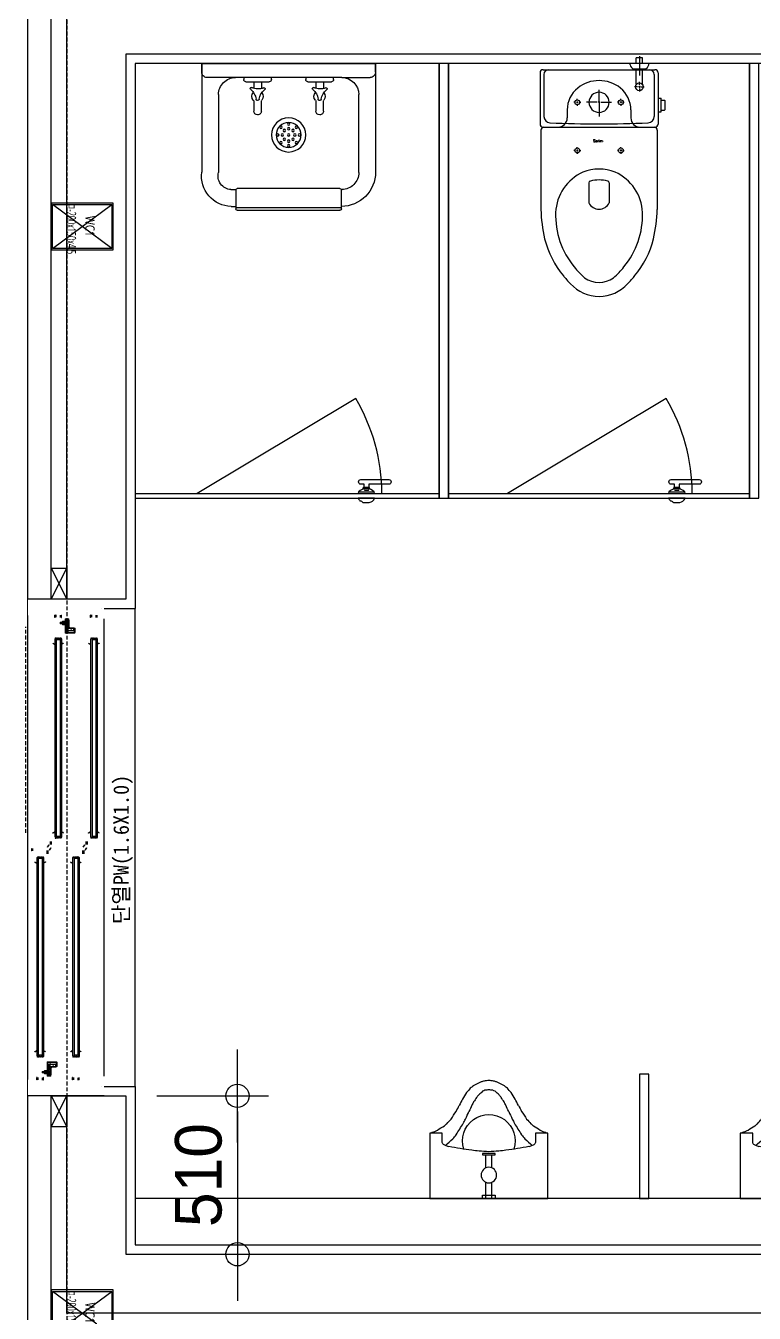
# Model space of a CAD drawing. Header units: millimetres. Extents: x 13515 to 183937, y -33900 to -660.
# Drawn here: x 119126.3 to 119163.1, y -19573.8 to -19508.9 of the extents above; entities that cross this region are included whole.
import ezdxf
from ezdxf.enums import TextEntityAlignment as Align

# ---------------------------------------------------------------- set-up
doc = ezdxf.new("R2010")
doc.units = ezdxf.units.MM
doc.header["$LTSCALE"] = 100
doc.header["$MEASUREMENT"] = 0
doc.header["$PDSIZE"] = -10
doc.linetypes.add('HIDDEN2', pattern=[0.1875, 0.125, -0.0625])
doc.layers.get('0').update_dxf_attribs({"linetype": 'CONTINUOUS'})
doc.layers.get('Defpoints').update_dxf_attribs({"color": 171, "linetype": 'CONTINUOUS'})
for name, color, linetype in [('ELE9', 9, 'CONTINUOUS'), ('h COLUMN', 252, 'CONTINUOUS'), ('TOI', 12, 'CONTINUOUS'), ('WC', 2, 'CONTINUOUS'), ('WIN', 4, 'CONTINUOUS'), ('WIN-G', 252, 'CONTINUOUS'), ('WIN2', 5, 'CONTINUOUS')]:
    doc.layers.add(name, color=color, linetype=linetype)
doc.styles.add('CGS', font='cgse', dxfattribs={"bigfont": 'cgs'})
doc.styles.add('DIM', font='txt.shx', dxfattribs={"height": 30})
doc.styles.add('TE', font='malgun_0.ttf')
doc.styles.add('돋움체', font='')
doc.styles.get('돋움체').set_extended_font_data('DotumChe')
doc.dimstyles.new('NDIM 1200', dxfattribs={"dimscale": 75, "dimtxt": 3, "dimasz": 1, "dimexe": 2, "dimexo": 2, "dimgap": 1, "dimtad": 1, "dimdec": 0, "dimdsep": 46, "dimtxsty": 'CGS', "dimblk": 'DOT0', "dimcen": 1, "dimdle": 8, "dimclrd": 256, "dimclre": 256, "dimclrt": 256, "dimadec": 0, "dimazin": 0, "dimtfac": 1, "dimtdec": 0, "dimtix": 1, "dimtmove": 2, "dimatfit": 3, "dimldrblk": 'DOT0', "dimfxl": 1, "dimtolj": 1, "dimtzin": 0, "dimlwd": -1, "dimlwe": -1, "dimarcsym": 0})

# ---------------------------------------------------------------- blocks, each defined once
blk = doc.blocks.new('A$C43632D92')
at = {"layer": 'TOI'}
for p, q in [((0, 0), (0, 210)), ((0, 210), (40, 210)), ((40, 210), (40, 180)), ((340, 180), (340, 210)), ((340, 210), (380, 210)), ((380, 210), (380, 0)), ((170, 140), (170, 145)), ((170, 145), (210, 145)), ((210, 140), (170, 140)), ((180, 97.9), (180, 140)), ((200, 97.9), (200, 140)), ((210, 145), (210, 140)), ((180, 0), (180, 52.1)), ((200, 0), (200, 52.1)), ((210, 10), (170, 10)), ((170, 10), (170, 0)), ((210, 0), (210, 10)), ((380, 0), (0, 0))]:
    blk.add_line(p, q, dxfattribs=at)
blk.add_circle((190, 75), 25, dxfattribs=at)
for centre, radius, start, end in [((56.6, 564.7), 218.4, 292.4234, 299.7449), ((154.9, 425.6), 51.6, 281.3099, 292.4234), ((165.4, 502.9), 125.3, 274.1849, 281.3099), ((214.6, 502.9), 125.3, 258.6901, 265.8151), ((225.1, 425.6), 51.6, 247.5766, 258.6901), ((323.4, 564.7), 218.4, 240.2551, 247.5766), ((-81.6, 453.3), 229.3, 324.4623, 330.6756), ((29.5, 426.8), 123.6, 315.9946, 324.4623), ((107.9, 393.7), 44.6, 299.7449, 315.9946), ((109, 366), 58, 315, 326.2948), ((79.3, 435.7), 128.2, 307.4131, 315), ((165.5, 362.9), 18.4, 284.0362, 307.4131), ((175.7, 407.4), 59.1, 271.0416, 284.0362), ((204.3, 407.4), 59.1, 255.9638, 268.9584), ((214.5, 362.9), 18.4, 232.5869, 255.9638), ((300.7, 435.7), 128.2, 225, 232.5869), ((271, 366), 58, 213.7052, 225), ((272.1, 393.7), 44.6, 224.0054, 240.2551), ((350.6, 426.8), 123.6, 215.5377, 224.0054), ((461.6, 453.3), 229.3, 209.3244, 215.5377), ((278.1, 195.4), 210.8, 150.3962, 156.3307), ((-107.6, 413.2), 232.1, 330.6756, 336.3307), ((-67.1, 379.1), 217, 332.8234, 338.6261), ((-23.9, 395.4), 185.3, 329.0362, 332.8234), ((-153.2, 506.9), 353.6, 326.2948, 329.0362), ((533.2, 506.9), 353.6, 210.9638, 213.7052), ((403.9, 395.4), 185.3, 207.1766, 210.9638), ((447.1, 379.1), 217, 201.3739, 207.1766), ((487.6, 413.2), 232.1, 203.6693, 209.3244), ((102, 195.4), 210.8, 23.6693, 29.6038), ((143, 174), 110, 132.5011, 143.1301), ((273, 139), 235, 143.1301, 150.3962), ((190, 185), 85, 341.9686, 198.0314), ((268.1, 163.1), 178.6, 149.0362, 153.9528), ((426.5, 133.1), 334.5, 153.9528, 158.6261), ((-46.5, 133.1), 334.5, 21.3739, 26.0472), ((111.9, 163.1), 178.6, 26.0472, 30.9638), ((107, 139), 235, 29.6038, 36.8699), ((237, 174), 110, 36.8699, 47.4989), ((69.9, 35.3), 188.1, 106.7218, 111.8014), ((51.6, 153.4), 71.7, 111.8014, 120.032), ((246.6, -112.4), 399.5, 120.032, 123.6901), ((93.3, 182.6), 69, 123.6901, 132.5011), ((1291.9, -519.1), 1407.5, 147.2854, 149.0362), ((-911.9, -519.1), 1407.5, 30.9638, 32.7146), ((286.7, 182.6), 69, 47.4989, 56.3099), ((133.4, -112.4), 399.5, 56.3099, 59.968), ((328.4, 153.4), 71.7, 59.968, 68.1986), ((310.1, 35.3), 188.1, 68.1986, 73.2782), ((46.1, 180), 6.05, 180, 225), ((61.8, 195.7), 28.3, 225, 245.3815), ((254.9, -34.9), 289.7, 128.5584, 135), ((69.1, 211.7), 45.9, 245.3815, 259.992), ((388.3, 2020.6), 1882.7, 259.992, 262.267), ((141.5, 148.5), 79.9, 135, 147.2854), ((-8.3, 2020.6), 1882.7, 277.733, 280.008), ((238.5, 148.5), 79.9, 32.7146, 45), ((125.2, -34.9), 289.7, 45, 51.4416), ((310.9, 211.7), 45.9, 280.008, 294.6185), ((318.2, 195.7), 28.3, 294.6185, 315), ((334, 180), 6.05, 315, 0), ((206.3, 680.3), 530.2, 262.267, 264.8056), ((246.1, 1117.1), 968.7, 264.8056, 266.6834), ((134, 1117.1), 968.7, 273.3166, 275.1944), ((173.7, 680.3), 530.2, 275.1944, 277.733)]:
    blk.add_arc(centre, radius, start, end, dxfattribs=at)
blk = doc.blocks.new('A$C826036f8')
at = {"layer": 'TOI'}
for p, q in [((472.6, 560.7), (122.6, 560.7)), ((427.6, 451.7), (427.6, 543.7)), ((444.6, 560.7), (472.6, 560.7)), ((472.6, 0.7), (472.6, 560.7)), ((121.6, 506.7), (372.6, 506.7)), ((0, 115.4), (0, 446.1)), ((5, 451.1), (64.8, 451.1)), ((7.3, 451.1), (7.3, 110.4)), ((12.6, 450.7), (12.6, 451.1)), ((66.6, 450.8), (66.6, 451.7)), ((69.8, 446.1), (69.8, 280.7)), ((414, 368.8), (414, 418.5)), ((421, 425.5), (427.6, 425.5)), ((427.6, 451.7), (427.6, 109.7)), ((319.5, 392.9), (350.4, 392.9)), ((414, 392.9), (391.7, 392.9)), ((414, 343), (414, 392.6)), ((349.9, 368.6), (319.5, 368.6)), ((414, 368.6), (392.5, 368.6)), ((427.6, 336), (421, 336)), ((69.8, 280.7), (69.8, 115.4)), ((427.6, 280.7), (427.6, 17.7)), ((414, 168.8), (414, 218.5)), ((421, 225.5), (427.6, 225.5)), ((319.5, 192.9), (350.4, 192.9)), ((349.9, 168.6), (319.5, 168.6)), ((414, 192.9), (391.7, 192.9)), ((414, 168.6), (392.5, 168.6)), ((414, 192.6), (414, 202.7)), ((414, 143), (414, 192.6)), ((427.6, 136), (421, 136)), ((64.8, 110.4), (5, 110.4)), ((12.6, 95.7), (12.6, 110.4)), ((66.6, 94.7), (66.6, 110.7)), ((372.6, 54.7), (121.6, 54.7)), ((472.6, 0.7), (122.6, 0.7)), ((444.6, 0.7), (472.6, 0.7))]:
    blk.add_line(p, q, dxfattribs=at)
for centre, radius in [((242.6, 280.7), 55), ((242.6, 280.7), 40), ((217.9, 305.5), 4), ((228.5, 294.9), 4), ((242.6, 315.7), 4), ((242.6, 300.7), 4), ((256.8, 294.9), 4), ((267.4, 305.5), 4), ((207.6, 280.7), 4), ((217.9, 256), 4), ((222.6, 280.7), 4), ((228.5, 266.6), 4), ((242.6, 280.7), 4), ((242.6, 260.7), 4), ((242.6, 245.7), 4), ((256.8, 266.6), 4), ((262.6, 280.7), 4), ((267.4, 256), 4), ((277.6, 280.7), 4), ((277.6, 280.7), 4)]:
    blk.add_circle(centre, radius, dxfattribs=at)
for centre, radius, start, end in [((122.6, 450.7), 110, 89.9982, 180.0006), ((444.6, 543.7), 17, 134.9919, 180.0097), ((444.6, 543.7), 17, 90.0017, 134.9843), ((121.6, 451.7), 55, 90.0002, 134.9954), ((372.6, 451.7), 55, 359.9999, 89.9989), ((121.6, 451.7), 55, 134.9975, 180.003), ((5, 446.1), 5, 134.9909, 180.0106), ((5, 446.1), 5, 89.9996, 134.9847), ((64.8, 446.1), 5, 45.0056, 90.0043), ((64.8, 446.1), 5, 359.9994, 44.999), ((421, 418.5), 7, 90.0011, 180.0133), ((319.5, 380.7), 12.2, 89.9999, 180), ((319.5, 380.7), 12.2, 180, 270), ((350.4, 399.9), 7, 270.0002, 309.7429), ((358, 380.8), 4.93, 89.9227, 179.9227), ((358, 380.8), 4.93, 179.9227, 269.9227), ((366.5, 380.5), 18.2, 48.6619, 129.7429), ((350.3, 433.2), 48.1, 279.205, 321.3199), ((351.8, 328.1), 48.1, 39.436, 82.5243), ((391, 401.6), 3.4, 334.4025, 154.4025), ((438.6, 382.2), 48.1, 158.0879, 204.8723), ((349.9, 361.6), 7, 48.7322, 90), ((366.5, 380.5), 18.2, 228.732, 314.737), ((392, 360.3), 3.46, 208.3975, 28.3975), ((421, 343), 7, 179.9961, 224.9991), ((421, 343), 7, 225.0259, 270.0187), ((421, 218.5), 7, 90.0011, 180.0133), ((319.5, 180.7), 12.2, 89.9999, 180), ((319.5, 180.7), 12.2, 180, 270), ((349.9, 161.6), 7, 48.7322, 90), ((350.4, 199.9), 7, 270.0002, 309.7429), ((358, 180.8), 4.93, 89.9227, 179.9227), ((358, 180.8), 4.93, 179.9227, 269.9227), ((366.5, 180.5), 18.2, 228.732, 314.737), ((366.5, 180.5), 18.2, 48.6619, 129.7429), ((350.3, 233.2), 48.1, 279.205, 321.3199), ((351.8, 128.1), 48.1, 39.436, 82.5243), ((391, 201.6), 3.4, 64.4025, 154.4025), ((438.6, 182.2), 48.1, 158.0879, 204.8723), ((391, 201.6), 3.4, 334.4025, 64.4025), ((392, 160.3), 3.46, 208.3975, 28.3975), ((421, 143), 7, 180.0077, 269.9531), ((5, 115.4), 5, 179.9996, 225), ((5, 115.4), 5, 225.0046, 270.0026), ((106.1, 95.9), 93.5, 180.1263, 230.4284), ((64.8, 115.4), 5, 269.9997, 314.9814), ((110.5, 97.2), 43.9, 183.2773, 284.6808), ((64.8, 115.4), 5, 314.9887, 0.0139), ((372.6, 109.7), 55, 270.0023, 0.0041), ((110.7, 98.1), 98.1, 229.1877, 277.0084), ((444.6, 17.7), 17, 179.9787, 225.0179), ((444.6, 17.8), 17, 225.0343, 269.9962)]:
    blk.add_arc(centre, radius, start, end, dxfattribs=at)
blk = doc.blocks.new('A$C3F015CE3')
at = {"layer": 'TOI'}
for p, q in [((335, 746), (335, 750)), ((354.8, 750), (354.8, 768.6)), ((375.3, 768.6), (354.8, 768.6)), ((365, 773.2), (365, 710.9)), ((375.3, 750), (375.3, 768.6)), ((395, 746), (395, 750)), ((45, 720), (45, 555)), ((55, 730), (415, 730)), ((57.5, 715), (57.5, 579)), ((382.6, 732), (347.4, 732)), ((354.8, 683), (354.8, 732)), ((375.3, 683), (375.3, 732)), ((412.5, 715), (412.5, 579)), ((425, 720), (425, 555)), ((235, 631), (235, 665.5)), ((359, 675), (349.5, 675)), ((359, 675), (349.5, 675)), ((368, 675), (362, 675)), ((368, 675), (362, 675)), ((365, 681), (365, 690.5)), ((365, 681), (365, 690.5)), ((365, 678), (365, 672)), ((365, 678), (365, 672)), ((365, 669), (365, 659.5)), ((365, 669), (365, 659.5)), ((371, 675), (380.5, 675)), ((371, 675), (380.5, 675)), ((159, 625), (154, 625)), ((162, 625), (168, 625)), ((165, 631), (165, 636)), ((165, 628), (165, 622)), ((171, 625), (176, 625)), ((229, 625), (194.5, 625)), ((238, 625), (232, 625)), ((235, 626), (235, 660.5)), ((235, 628), (235, 622)), ((235, 623), (235, 617)), ((241, 625), (275.5, 625)), ((299, 625), (294, 625)), ((308, 625), (302, 625)), ((305, 631), (305, 636)), ((305, 628), (305, 622)), ((311, 625), (316, 625)), ((425, 637.9), (433.5, 637.9)), ((435.5, 595.9), (435.5, 635.9)), ((435.5, 631.9), (445.8, 631.9)), ((447.8, 601.9), (447.8, 629.9)), ((132.5, 600.6), (132.5, 575)), ((165, 619), (165, 614)), ((235, 619), (235, 584.5)), ((235, 614), (235, 579.5)), ((305, 619), (305, 614)), ((337.5, 600.6), (337.5, 575)), ((425, 593.9), (433.5, 593.9)), ((435.5, 599.9), (445.8, 599.9)), ((52.5, 545), (417.5, 545)), ((55, 545), (415, 545)), ((47.5, 535), (47.5, 280)), ((422.5, 535), (422.5, 280)), ((159, 470), (154, 470)), ((162, 470), (168, 470)), ((165, 476), (165, 481)), ((165, 473), (165, 467)), ((165, 464), (165, 459)), ((171, 470), (176, 470)), ((299, 470), (294, 470)), ((308, 470), (302, 470)), ((305, 476), (305, 481)), ((305, 473), (305, 467)), ((305, 464), (305, 459)), ((311, 470), (316, 470)), ((202, 366), (202, 301)), ((268, 366), (268, 301))]:
    blk.add_line(p, q, dxfattribs=at)
for centre, radius in [((365, 675), 12.5), ((165, 625), 8), ((305, 625), 8), ((165, 470), 8), ((305, 470), 8)]:
    blk.add_circle(centre, radius, dxfattribs=at)
for centre, radius, start, end in [((55, 720), 10, 90, 180), ((72.5, 715), 15, 90, 180), ((352.4, 748.9), 17.6, 189.469, 253.5331), ((377.6, 748.9), 17.6, 286.4669, 350.531), ((397.5, 715), 15, 0, 90), ((415, 720), 10, 0, 90), ((222.5, 600.6), 90, 128.6822, 180), ((235, 585), 110, 51.3178, 128.6822), ((247.5, 600.6), 90, 0, 51.3178), ((235, 625), 32.5, 90, 270), ((235, 625), 32.5, 270, 90), ((433.5, 635.9), 2, 0, 90), ((445.8, 629.9), 2, 0, 90), ((433.5, 595.9), 2, 270, 0), ((445.8, 601.9), 2, 270, 0), ((55, 555), 10, 180, 270), ((57.5, 535), 10, 90, 180), ((77.5, 579), 20, 180, 267.4985), ((233.8, 4155.6), 3600, 267.4985, 270.0199), ((102.5, 575), 30, 270, 0), ((236.3, 4155.6), 3600, 269.9801, 272.5015), ((367.5, 575), 30, 180, 270), ((392.5, 579), 20, 272.5015, 0), ((412.5, 535), 10, 0, 90), ((415, 555), 10, 270, 0), ((244.9, 263.3), 150, 114.336, 177.4508), ((235, 270), 140, 68.2132, 111.7868), ((235, 274.4), 100.6, 73.8382, 106.1618), ((225.1, 263.3), 150, 2.5492, 65.664), ((207, 366), 5, 90, 180), ((263, 366), 5, 0, 90), ((235, 318.2), 37.2, 207.5632, 332.4368), ((547.3, 295.1), 500, 181.7364, 192.7267), ((354.9, 261.3), 260, 178.084, 219.7652), ((115.1, 261.3), 260, 320.2348, 1.916), ((-77.3, 295.1), 500, 347.2733, 358.2636), ((354.9, 261.3), 305, 194.4886, 219.7652), ((115.1, 261.3), 305, 320.2348, 345.5114), ((315.4, 214.5), 200, 216.6852, 230.5715), ((154.6, 214.5), 200, 309.4285, 323.3148), ((315.4, 214.5), 245, 216.6852, 225.2345), ((235, 125), 80, 234.3409, 305.6591), ((154.6, 214.5), 245, 314.7655, 323.3148), ((235, 125), 125, 222.5102, 317.4898)]:
    blk.add_arc(centre, radius, start, end, dxfattribs=at)
at = {"layer": 'TOI', "style": 'DIM'}
for s, height, p in [('S', 8, (216.2, 497.2)), ('erim', 8, (222.7, 497.2)), ('㉿', 4, (246, 497.2))]:
    blk.add_text(s, height=height, dxfattribs=at).set_placement(p)
blk = doc.blocks.new('모헤어')
for p, q in [((-1908.5, -2851.6), (-1909.5, -2851.6)), ((-1909.5, -2858.7), (-1909.5, -2851.6)), ((-1908.5, -2858.7), (-1909.5, -2858.7))]:
    blk.add_line(p, q)
at = {"linetype": 'Continuous'}
for p, q in [((-1908.5, -2858.7), (-1908.5, -2851.6)), ((-1903.9, -2853.2), (-1908.5, -2853.2)), ((-1903.9, -2854.3), (-1908.5, -2854.3)), ((-1903.9, -2855.4), (-1908.5, -2855.4)), ((-1903.9, -2856.5), (-1908.5, -2856.5)), ((-1903.9, -2857.5), (-1908.5, -2857.5))]:
    blk.add_line(p, q, dxfattribs=at)
blk = doc.blocks.new('ㄴ핸들')
at = {"color": 0, "linetype": 'Continuous', "lineweight": 15}
for p, q in [((12339.8, -12243.3), (12339.8, -12232.4)), ((12339.8, -12232.4), (12342.3, -12232.4)), ((12342.3, -12241.1), (12342.3, -12232.4)), ((12342.6, -12234.9), (12342.6, -12232.4)), ((12342.6, -12232.4), (12347.3, -12232.4)), ((12343.1, -12232.4), (12342.6, -12232.9)), ((12349, -12231), (12345.9, -12234.1)), ((12347.3, -12232.4), (12347.3, -12224)), ((12349, -12226.5), (12347.3, -12228.3)), ((12350.4, -12223.5), (12347.8, -12223.5)), ((12348.6, -12222.6), (12348.6, -12223.2)), ((12348.6, -12222.6), (12350, -12222.6)), ((12348.6, -12223.2), (12350, -12223.2)), ((12349, -12226), (12350.4, -12226)), ((12349, -12226), (12349, -12235.9)), ((12349.5, -12222.6), (12349.5, -12222.6)), ((12351, -12222.6), (12349.5, -12222.6)), ((12349.5, -12223.2), (12349.5, -12223.2)), ((12351, -12223.2), (12349.5, -12223.2)), ((12350.4, -12225.2), (12349.5, -12226)), ((12350, -12222.6), (12350, -12223.2)), ((12350.4, -12223.5), (12350.4, -12226)), ((12351.5, -12216.5), (12350.5, -12217.5)), ((12350.5, -12217.5), (12350.5, -12222.5)), ((12351, -12222.5), (12350.5, -12222.5)), ((12350.5, -12234), (12350.5, -12223.2)), ((12350.5, -12223.2), (12351, -12223.2)), ((12351, -12223.2), (12351, -12222.5)), ((12354.6, -12216.5), (12351.5, -12216.5)), ((12355.6, -12217.5), (12354.6, -12216.5)), ((12355, -12222.5), (12355, -12223.2)), ((12355.6, -12222.5), (12355, -12222.5)), ((12356.6, -12222.6), (12355, -12222.6)), ((12356.6, -12223.2), (12355, -12223.2)), ((12355, -12223.2), (12355.6, -12223.2)), ((12355.6, -12222.5), (12355.6, -12217.5)), ((12355.6, -12223.2), (12355.6, -12234)), ((12355.7, -12226), (12355.7, -12223.5)), ((12358.3, -12223.5), (12355.7, -12223.5)), ((12356.5, -12223.5), (12355.7, -12224.4)), ((12355.7, -12226), (12357, -12226)), ((12356, -12222.6), (12356, -12223.2)), ((12356, -12222.6), (12357.5, -12222.6)), ((12356, -12223.2), (12357.5, -12223.2)), ((12356.6, -12222.6), (12356.6, -12222.6)), ((12356.6, -12223.2), (12356.6, -12223.2)), ((12358.8, -12225.8), (12357, -12227.5)), ((12357, -12235.9), (12357, -12226)), ((12358.8, -12230.3), (12357, -12232)), ((12357.5, -12223.2), (12357.5, -12222.6)), ((12358.8, -12224), (12358.8, -12232.4)), ((12358.8, -12232.4), (12383, -12232.4)), ((12361.1, -12232.4), (12359.4, -12234.1)), ((12365.6, -12232.4), (12363.1, -12234.9)), ((12370.1, -12232.4), (12367.6, -12234.9)), ((12374.6, -12232.4), (12372.1, -12234.9)), ((12379.1, -12232.4), (12376.6, -12234.9)), ((12383, -12232.4), (12383, -12234.9)), ((12383.3, -12232.4), (12383, -12232.4)), ((12383.3, -12232.4), (12383.3, -12261.9)), ((12383.3, -12232.4), (12385.8, -12232.4)), ((12383.5, -12232.4), (12383.3, -12232.7)), ((12385.8, -12232.4), (12385.8, -12234.6)), ((12342.3, -12233.2), (12339.8, -12235.7)), ((12342.3, -12237.7), (12339.8, -12240.2)), ((12339.8, -12243.3), (12341.1, -12244.6)), ((12343.4, -12241.1), (12340.5, -12244)), ((12343.8, -12244.6), (12341.1, -12244.6)), ((12360.2, -12241.1), (12342.3, -12241.1)), ((12342.6, -12234.9), (12345.1, -12234.9)), ((12342.9, -12241.1), (12342.9, -12239.9)), ((12342.9, -12239.9), (12343.4, -12239.9)), ((12343.4, -12239.9), (12343.4, -12241.1)), ((12343.4, -12239.9), (12343.5, -12239.9)), ((12347.5, -12235.3), (12343.5, -12235.3)), ((12343.8, -12242.6), (12343.8, -12244.6)), ((12343.8, -12242.6), (12360.2, -12242.6)), ((12343.9, -12244.7), (12343.9, -12242.6)), ((12345.4, -12242.6), (12343.9, -12242.6)), ((12360.1, -12242.6), (12343.9, -12242.6)), ((12343.9, -12244.7), (12344.3, -12245.1)), ((12345.4, -12243.6), (12344.1, -12244.9)), ((12359.7, -12245.1), (12344.3, -12245.1)), ((12345.1, -12234.9), (12345.1, -12234.1)), ((12347.5, -12234.1), (12345.1, -12234.1)), ((12347.5, -12234.9), (12345.1, -12234.9)), ((12345.1, -12234.9), (12345.1, -12234.9)), ((12345.4, -12240.8), (12345.4, -12241.1)), ((12345.4, -12242.6), (12345.4, -12243.6)), ((12345.4, -12242.6), (12346.3, -12242.6)), ((12358.6, -12243.6), (12345.4, -12243.6)), ((12347.9, -12241.1), (12346.4, -12242.6)), ((12347.5, -12235.9), (12347.5, -12234.1)), ((12347.5, -12235.9), (12349, -12235.9)), ((12347.7, -12243.6), (12347.7, -12242.6)), ((12349.9, -12243.6), (12348.4, -12245.1)), ((12349, -12235.5), (12348.6, -12235.9)), ((12349.6, -12234), (12349.1, -12234.5)), ((12349.1, -12236.2), (12349.1, -12234.5)), ((12349.6, -12234), (12350.5, -12234)), ((12352.4, -12241.1), (12350.9, -12242.6)), ((12354.4, -12243.6), (12352.9, -12245.1)), ((12356.9, -12241.1), (12355.4, -12242.6)), ((12355.6, -12234), (12356.4, -12234)), ((12356.9, -12234.5), (12356.4, -12234)), ((12356.9, -12234.5), (12356.9, -12236.2)), ((12356.9, -12235.9), (12357, -12235.9)), ((12356.9, -12243.6), (12356.9, -12242.6)), ((12357, -12235.9), (12358.5, -12235.9)), ((12359.9, -12242.6), (12357.4, -12245.1)), ((12358.5, -12235), (12357.6, -12235.9)), ((12357.9, -12242.6), (12357.9, -12243.6)), ((12358.5, -12234.1), (12358.5, -12235.9)), ((12360.1, -12234.1), (12358.5, -12234.1)), ((12360.1, -12234.9), (12358.5, -12234.9)), ((12360.2, -12235.3), (12358.5, -12235.3)), ((12358.5, -12235.3), (12360.2, -12235.3)), ((12358.6, -12243.6), (12358.6, -12242.6)), ((12360.1, -12242.6), (12358.6, -12242.6)), ((12359.7, -12245.1), (12360.1, -12244.7)), ((12360.2, -12242.3), (12359.9, -12242.6)), ((12360.1, -12234.9), (12360.1, -12234.1)), ((12360.1, -12234.9), (12383, -12234.9)), ((12360.1, -12242.6), (12360.1, -12244.7)), ((12360.2, -12241.1), (12360.2, -12242.6)), ((12369.8, -12261.9), (12369.8, -12261.1)), ((12369.8, -12263.1), (12369.8, -12261.9)), ((12383.3, -12261.9), (12369.8, -12261.9)), ((12369.8, -12263.1), (12371.1, -12264.4)), ((12372, -12261.9), (12370.3, -12263.6)), ((12371, -12261.1), (12371, -12261.9)), ((12384.5, -12264.4), (12371.1, -12264.4)), ((12376.5, -12261.9), (12374, -12264.4)), ((12377.3, -12242.6), (12379.5, -12242.6)), ((12381, -12261.9), (12378.5, -12264.4)), ((12380.4, -12242.6), (12383.3, -12242.6)), ((12383, -12233), (12381.1, -12234.9)), ((12385.5, -12261.9), (12383, -12264.4)), ((12385.3, -12235.1), (12383.3, -12237.1)), ((12385.8, -12239.1), (12383.3, -12241.6)), ((12385.8, -12243.6), (12383.3, -12246.1)), ((12385.8, -12248.1), (12383.3, -12250.6)), ((12385.8, -12252.6), (12383.3, -12255.1)), ((12385.8, -12257.1), (12383.3, -12259.6)), ((12384.5, -12264.4), (12385.8, -12263.1)), ((12385.5, -12234.9), (12385.3, -12234.9)), ((12385.3, -12234.9), (12385.3, -12235.4)), ((12385.5, -12235.4), (12385.3, -12235.4)), ((12385.3, -12261.4), (12385.5, -12261.4)), ((12385.3, -12261.4), (12385.3, -12261.9)), ((12385.3, -12261.9), (12385.5, -12261.9)), ((12385.8, -12234.6), (12385.5, -12234.9)), ((12385.5, -12235.4), (12385.5, -12234.9)), ((12385.5, -12261.9), (12385.5, -12261.4)), ((12385.8, -12234.6), (12385.8, -12235.7)), ((12385.8, -12235.7), (12385.8, -12240.1)), ((12385.8, -12241.1), (12385.8, -12245.3)), ((12385.8, -12246.3), (12385.8, -12250.5)), ((12385.8, -12251.5), (12385.8, -12255.7)), ((12385.8, -12256.7), (12385.8, -12261.1)), ((12385.8, -12261.1), (12385.8, -12262.2)), ((12385.8, -12262.2), (12385.8, -12263.1))]:
    blk.add_line(p, q, dxfattribs=at)
at = {"color": 0, "linetype": 'Continuous', "lineweight": 0}
for p, q in [((12355.6, -12229), (12349.1, -12235.4)), ((12354.6, -12216.5), (12350.5, -12220.6)), ((12355.6, -12220), (12350.5, -12225.1)), ((12355.6, -12224.5), (12350.5, -12229.6)), ((12357.5, -12222.6), (12356.9, -12223.2)), ((12347.4, -12235.3), (12343.5, -12235.3)), ((12343.5, -12235.3), (12343.5, -12236.3)), ((12343.5, -12239.8), (12343.5, -12236.3)), ((12343.5, -12236.3), (12347.2, -12236.3)), ((12347.5, -12236.6), (12343.7, -12240.4)), ((12352.3, -12240.8), (12344.5, -12240.8)), ((12347.2, -12236.3), (12352.3, -12240.8)), ((12349.9, -12238.7), (12347.7, -12240.8)), ((12355.6, -12233.5), (12350.2, -12238.9)), ((12352.3, -12240.8), (12352.2, -12240.8)), ((12352.3, -12240.8), (12360.2, -12240.8)), ((12356.9, -12236.6), (12353.4, -12240.1)), ((12362.2, -12235.3), (12359.7, -12235.3)), ((12360.2, -12244.7), (12360.2, -12235.3)), ((12360.2, -12235.3), (12362.2, -12235.3)), ((12362.2, -12235.8), (12360.2, -12237.8)), ((12366.2, -12236.3), (12360.2, -12242.3)), ((12360.2, -12244.7), (12360.6, -12245.1)), ((12364.8, -12245.1), (12360.6, -12245.1)), ((12370.7, -12236.3), (12361.9, -12245.1)), ((12362.2, -12236.3), (12362.2, -12235.3)), ((12362.2, -12235.3), (12363.7, -12235.3)), ((12362.2, -12235.3), (12362.2, -12236.3)), ((12375.3, -12236.3), (12362.2, -12236.3)), ((12363.7, -12235.3), (12363.7, -12236.3)), ((12375.3, -12235.3), (12363.7, -12235.3)), ((12375.1, -12236.3), (12366.1, -12245.3)), ((12371.3, -12244.7), (12368.7, -12247.3)), ((12371.3, -12249.1), (12369.3, -12251.1)), ((12369.3, -12260.7), (12369.3, -12249.6)), ((12371.3, -12253.6), (12369.3, -12255.6)), ((12371.3, -12258.1), (12369.3, -12260.1)), ((12369.3, -12260.7), (12369.7, -12261.1)), ((12377.3, -12261.1), (12369.7, -12261.1)), ((12377.3, -12242.3), (12371.3, -12242.3)), ((12371.3, -12259.1), (12371.3, -12242.3)), ((12371.3, -12259.1), (12377.3, -12259.1)), ((12374.8, -12259.1), (12372.8, -12261.1)), ((12377.3, -12238.7), (12373.6, -12242.3)), ((12376.1, -12235.3), (12375.3, -12236.2)), ((12375.3, -12236.3), (12375.3, -12235.3)), ((12375.3, -12235.3), (12377.3, -12235.3)), ((12377.3, -12235.3), (12377.3, -12242.3)), ((12377.3, -12242.3), (12377.3, -12252.1)), ((12377.3, -12259.1), (12377.3, -12249.9)), ((12377.3, -12259.1), (12377.3, -12261.1)), ((12377.3, -12261.1), (12377.3, -12261.1))]:
    blk.add_line(p, q, dxfattribs=at)
at = {"color": 0, "linetype": 'Continuous', "lineweight": 15}
for centre, radius, start, end in [((12347.8, -12224), 0.5, 90, 180), ((12358.3, -12224), 0.5, 0, 90), ((12353, -12236.2), 3.9, 180, 0), ((12385.5, -12234.6), 0.3, 270, 0), ((12385.5, -12235.7), 0.3, 0, 90), ((12385.5, -12261.1), 0.3, 270, 0), ((12385.5, -12262.2), 0.3, 0, 90), ((12385.8, -12240.6), 0.5, 270, 90), ((12385.8, -12245.8), 0.5, 270, 90), ((12385.8, -12251), 0.5, 270, 90), ((12385.8, -12256.2), 0.5, 270, 90)]:
    blk.add_arc(centre, radius, start, end, dxfattribs=at)
at = {"color": 0, "linetype": 'Continuous', "lineweight": 0}
for centre, radius, start, end in [((12344.5, -12239.8), 1, 180, 270), ((12364.8, -12249.6), 4.5, 0, 90)]:
    blk.add_arc(centre, radius, start, end, dxfattribs=at)
at = {"color": 0, "linetype": 'Continuous', "lineweight": 15}
for points in [[(12346, -12240.8), (12346, -12241.1)], [(12360, -12241.1), (12360, -12240.8)]]:
    blk.add_open_spline(points, degree=1, dxfattribs=at)
at = {"color": 0, "linetype": 'Continuous', "lineweight": 0}
blk.add_open_spline([(12371.3, -12252.1), (12377.3, -12252.1)], degree=1, dxfattribs=at)
blk = doc.blocks.new('A$C7b7fcdc8')
at = {"layer": 'Defpoints', "style": '돋움체'}
blk.add_text('단열PW(1.6X1.0)', height=50, rotation=90, dxfattribs=at).set_placement((414.8, 1093.6), align=Align.BOTTOM_CENTER)
at = {"ltscale": 0.1}
blk.add_wipeout([(320.7, 1900), (320.7, 300), (74.7, 300), (74.7, 1900)], dxfattribs=at)
at = {"layer": 'WIN-G'}
h = blk.add_hatch(dxfattribs=at)
h.set_pattern_fill('ANSI38', color=256, scale=10, angle=450, style=0)
h.set_pattern_definition([(45, (-17887197.8155, -18223525.7022), (-0.883883476483, 0.883883476483), []), (135, (-17887197.8155, -18223525.7022), (-2.65165042945, 0.883883476483), [3.125, -1.875])])
h.paths.add_polyline_path([(183.2, 1772), (183.2, 1775), (162.8, 1775), (162.8, 1772)])
h = blk.add_hatch(dxfattribs=at)
h.set_pattern_fill('ANSI38', color=256, scale=10, angle=450, style=0)
h.set_pattern_definition([(45, (-17887312.8155, -18223525.7022), (-0.883883476483, 0.883883476483), []), (135, (-17887312.8155, -18223525.7022), (-2.65165042945, 0.883883476483), [3.125, -1.875])])
h.paths.add_polyline_path([(298.2, 1772), (298.2, 1775), (277.8, 1775), (277.8, 1772)])
h = blk.add_hatch(dxfattribs=at)
h.set_pattern_fill('ANSI38', color=256, scale=10, angle=630, style=0)
h.set_pattern_definition([(315, (-17887197.8155, -18222491.4053), (-0.883883476483, -0.883883476483), []), (225, (-17887197.8155, -18222491.4053), (-2.65165042945, -0.883883476483), [3.125, -1.875])])
h.paths.add_polyline_path([(183.2, 1132.8), (183.2, 1129.8), (162.8, 1129.8), (162.8, 1132.8)])
h = blk.add_hatch(dxfattribs=at)
h.set_pattern_fill('ANSI38', color=256, scale=10, angle=630, style=0)
h.set_pattern_definition([(315, (-17887312.8155, -18222491.4053), (-0.883883476483, -0.883883476483), []), (225, (-17887312.8155, -18222491.4053), (-2.65165042945, -0.883883476483), [3.125, -1.875])])
h.paths.add_polyline_path([(298.2, 1132.8), (298.2, 1129.8), (277.8, 1129.8), (277.8, 1132.8)])
h = blk.add_hatch(dxfattribs=at)
h.set_pattern_fill('ANSI38', color=256, scale=10, angle=450, style=0)
h.set_pattern_definition([(45, (-17887139.8155, -18222620.8523), (-0.883883476483, 0.883883476483), []), (135, (-17887139.8155, -18222620.8523), (-2.65165042945, 0.883883476483), [3.125, -1.875])])
h.paths.add_polyline_path([(125.2, 1067.1), (125.2, 1070.1), (104.8, 1070.1), (104.8, 1067.1)])
h = blk.add_hatch(dxfattribs=at)
h.set_pattern_fill('ANSI38', color=256, scale=10, angle=450, style=0)
h.set_pattern_definition([(45, (-17887254.8156, -18222620.8523), (-0.883883476483, 0.883883476483), []), (135, (-17887254.8156, -18222620.8523), (-2.65165042945, 0.883883476483), [3.125, -1.875])])
h.paths.add_polyline_path([(240.2, 1067.1), (240.2, 1070.1), (219.8, 1070.1), (219.8, 1067.1)])
h = blk.add_hatch(dxfattribs=at)
h.set_pattern_fill('ANSI38', color=256, scale=10, angle=630, style=0)
h.set_pattern_definition([(315, (-17887139.8155, -18221586.5553), (-0.883883476483, -0.883883476483), []), (225, (-17887139.8155, -18221586.5553), (-2.65165042945, -0.883883476483), [3.125, -1.875])])
h.paths.add_polyline_path([(125.2, 428), (125.2, 425), (104.8, 425), (104.8, 428)])
h = blk.add_hatch(dxfattribs=at)
h.set_pattern_fill('ANSI38', color=256, scale=10, angle=630, style=0)
h.set_pattern_definition([(315, (-17887254.8156, -18221586.5553), (-0.883883476483, -0.883883476483), []), (225, (-17887254.8156, -18221586.5553), (-2.65165042945, -0.883883476483), [3.125, -1.875])])
h.paths.add_polyline_path([(240.2, 428), (240.2, 425), (219.8, 425), (219.8, 428)])
at = {"layer": 'WIN', "color": 8}
for p, q in [((149.7, 2000), (199.7, 1900)), ((149.7, 1900), (199.7, 2000)), ((149.7, 300), (199.7, 200)), ((149.7, 200), (199.7, 300))]:
    blk.add_line(p, q, dxfattribs=at)
for points in [[(149.7, 1900), (149.7, 2000), (199.7, 2000), (199.7, 1900)], [(149.7, 200), (149.7, 300), (199.7, 300), (199.7, 200)]]:
    blk.add_lwpolyline(points, close=True, dxfattribs=at)
at = {"layer": 'WIN', "ltscale": 1000}
for points in [[(320.7, 1900), (74.7, 1900)], [(320.7, 300), (74.7, 300)]]:
    blk.add_lwpolyline(points, dxfattribs=at)
at = {"layer": 'WIN-G'}
for p, q in [((74.7, 353), (74.7, 1847)), ((320.7, 364), (320.7, 1836)), ((161.2, 1772.6), (161.2, 1132.8)), ((166.2, 1772), (166.2, 1132.8)), ((178.2, 1769), (166.2, 1769)), ((178.2, 1772), (178.2, 1132.8)), ((183.2, 1772.6), (183.2, 1132.8)), ((276.2, 1772.6), (276.2, 1132.8)), ((281.2, 1772), (281.2, 1132.8)), ((293.2, 1769), (281.2, 1769)), ((293.2, 1772), (293.2, 1132.8)), ((298.2, 1772.6), (298.2, 1132.8)), ((178.2, 1135.8), (166.2, 1135.8)), ((293.2, 1135.8), (281.2, 1135.8)), ((103.2, 1067.8), (103.2, 428)), ((108.2, 1067.1), (108.2, 428)), ((120.2, 1064.2), (108.2, 1064.2)), ((120.2, 1067.1), (120.2, 428)), ((125.2, 1067.8), (125.2, 428)), ((218.2, 1067.8), (218.2, 428)), ((223.2, 1067.1), (223.2, 428)), ((235.2, 1064.2), (223.2, 1064.2)), ((235.2, 1067.1), (235.2, 428)), ((240.2, 1067.8), (240.2, 428)), ((120.2, 431), (108.2, 431)), ((235.2, 431), (223.2, 431))]:
    blk.add_line(p, q, dxfattribs=at)
at = {"layer": 'WIN-G', "linetype": 'HIDDEN2'}
blk.add_line((67.7, 1146.8), (67.7, 1810.5), dxfattribs=at)
at = {"layer": 'WIN-G'}
for points in [[(155, 1758.5), (155.3, 1757.7), (155.4, 1757.7), (155.6, 1757.3), (155.7, 1757.2), (155.9, 1757), (156.1, 1756.8), (156.2, 1756.8), (156.4, 1756.7), (156.5, 1756.7), (156.7, 1756.7), (157, 1756.7), (157.3, 1756.7), (157.5, 1756.7), (158, 1756.6), (158.5, 1756.4), (158.7, 1756.3), (159, 1756.2), (159.2, 1756), (159.3, 1755.8), (159.7, 1755.4), (160.1, 1754.9), (160.3, 1754.7), (160.5, 1754.4), (160.6, 1754.1), (160.7, 1753.8), (161, 1753.2), (161.3, 1752.9)], [(189.1, 1758.4), (188.8, 1757.9), (188.8, 1757.8), (188.6, 1757.5), (188.4, 1757.3), (188.3, 1757.1), (188, 1756.9), (187.9, 1756.9), (187.8, 1756.8), (187.6, 1756.8), (187.5, 1756.8), (187.1, 1756.8), (186.9, 1756.8), (186.6, 1756.8), (186.1, 1756.7), (185.6, 1756.6), (185.4, 1756.5), (185.2, 1756.3), (185, 1756.2), (184.8, 1756), (184.5, 1755.5), (184, 1755), (183.8, 1754.8), (183.7, 1754.5), (183.5, 1754.2), (183.4, 1753.9), (183.2, 1753.3), (183, 1753)], [(269.9, 1758.4), (270.3, 1757.6), (270.3, 1757.6), (270.5, 1757.2), (270.6, 1757), (270.8, 1756.9), (271, 1756.7), (271.1, 1756.6), (271.3, 1756.6), (271.4, 1756.6), (271.6, 1756.6), (271.9, 1756.6), (272.2, 1756.6), (272.4, 1756.6), (272.9, 1756.5), (273.4, 1756.3), (273.7, 1756.2), (273.9, 1756.1), (274.1, 1755.9), (274.2, 1755.7), (274.6, 1755.3), (275, 1754.8), (275.2, 1754.5), (275.4, 1754.3), (275.5, 1754), (275.7, 1753.7), (275.9, 1753.1), (276.2, 1752.7)], [(304.2, 1758.4), (303.9, 1757.9), (303.9, 1757.8), (303.7, 1757.5), (303.5, 1757.3), (303.4, 1757.1), (303.2, 1756.9), (303, 1756.9), (302.9, 1756.8), (302.7, 1756.8), (302.6, 1756.8), (302.3, 1756.8), (302, 1756.8), (301.7, 1756.8), (301.2, 1756.7), (300.7, 1756.6), (300.5, 1756.5), (300.3, 1756.3), (300.1, 1756.2), (299.9, 1756), (299.6, 1755.5), (299.2, 1755), (299, 1754.8), (298.8, 1754.5), (298.6, 1754.2), (298.5, 1753.9), (298.3, 1753.3), (298.2, 1753)], [(155, 1146.3), (155.3, 1147.1), (155.4, 1147.1), (155.6, 1147.5), (155.7, 1147.7), (155.9, 1147.8), (156.1, 1148), (156.2, 1148.1), (156.4, 1148.1), (156.5, 1148.2), (156.7, 1148.2), (157, 1148.1), (157.3, 1148.1), (157.5, 1148.2), (158, 1148.3), (158.5, 1148.4), (158.7, 1148.5), (159, 1148.6), (159.2, 1148.8), (159.3, 1149), (159.7, 1149.4), (160.1, 1149.9), (160.3, 1150.2), (160.5, 1150.4), (160.6, 1150.7), (160.7, 1151), (161, 1151.6), (161.3, 1152)], [(189.1, 1146.4), (188.8, 1147), (188.8, 1147), (188.6, 1147.4), (188.4, 1147.6), (188.3, 1147.7), (188, 1147.9), (187.9, 1148), (187.8, 1148), (187.6, 1148), (187.5, 1148), (187.1, 1148), (186.9, 1148), (186.6, 1148), (186.1, 1148.1), (185.6, 1148.3), (185.4, 1148.4), (185.2, 1148.5), (185, 1148.7), (184.8, 1148.9), (184.5, 1149.3), (184, 1149.8), (183.8, 1150.1), (183.7, 1150.3), (183.5, 1150.6), (183.4, 1150.9), (183.2, 1151.5), (183, 1151.9)], [(269.9, 1146.4), (270.3, 1147.2), (270.3, 1147.3), (270.5, 1147.6), (270.6, 1147.8), (270.8, 1148), (271, 1148.2), (271.1, 1148.2), (271.3, 1148.3), (271.4, 1148.3), (271.6, 1148.3), (271.9, 1148.3), (272.2, 1148.3), (272.4, 1148.3), (272.9, 1148.4), (273.4, 1148.5), (273.7, 1148.6), (273.9, 1148.8), (274.1, 1148.9), (274.2, 1149.1), (274.6, 1149.6), (275, 1150.1), (275.2, 1150.3), (275.4, 1150.6), (275.5, 1150.9), (275.7, 1151.2), (275.9, 1151.8), (276.2, 1152.1)], [(304.2, 1146.4), (303.9, 1147), (303.9, 1147), (303.7, 1147.4), (303.5, 1147.6), (303.4, 1147.7), (303.2, 1147.9), (303, 1148), (302.9, 1148), (302.7, 1148), (302.6, 1148), (302.3, 1148), (302, 1148), (301.7, 1148), (301.2, 1148.1), (300.7, 1148.3), (300.5, 1148.4), (300.3, 1148.5), (300.1, 1148.7), (299.9, 1148.9), (299.6, 1149.3), (299.2, 1149.8), (299, 1150.1), (298.8, 1150.3), (298.6, 1150.6), (298.5, 1150.9), (298.3, 1151.5), (298.2, 1151.9)], [(96.9, 1053.6), (97.3, 1052.8), (97.3, 1052.7), (97.5, 1052.4), (97.6, 1052.2), (97.8, 1052), (98, 1051.8), (98.1, 1051.8), (98.3, 1051.7), (98.4, 1051.7), (98.6, 1051.7), (98.9, 1051.7), (99.2, 1051.7), (99.4, 1051.7), (99.9, 1051.6), (100.4, 1051.5), (100.7, 1051.4), (100.9, 1051.2), (101.1, 1051.1), (101.2, 1050.9), (101.6, 1050.4), (102, 1049.9), (102.2, 1049.7), (102.4, 1049.4), (102.5, 1049.1), (102.7, 1048.8), (102.9, 1048.2), (103.2, 1047.9)], [(131.2, 1053.6), (130.9, 1053), (130.9, 1053), (130.7, 1052.6), (130.5, 1052.4), (130.4, 1052.3), (130.2, 1052.1), (130, 1052), (129.9, 1052), (129.7, 1052), (129.6, 1052), (129.3, 1052), (129, 1052), (128.7, 1052), (128.2, 1051.9), (127.7, 1051.7), (127.5, 1051.6), (127.3, 1051.5), (127.1, 1051.3), (126.9, 1051.1), (126.6, 1050.7), (126.2, 1050.2), (126, 1049.9), (125.8, 1049.7), (125.6, 1049.4), (125.5, 1049.1), (125.3, 1048.5), (125.2, 1048.1)], [(211.9, 1053.6), (212.3, 1052.8), (212.3, 1052.7), (212.5, 1052.4), (212.6, 1052.2), (212.8, 1052), (213, 1051.8), (213.1, 1051.8), (213.3, 1051.7), (213.4, 1051.7), (213.6, 1051.7), (213.9, 1051.7), (214.2, 1051.7), (214.4, 1051.7), (214.9, 1051.6), (215.4, 1051.5), (215.7, 1051.4), (215.9, 1051.2), (216.1, 1051.1), (216.2, 1050.9), (216.6, 1050.4), (217, 1049.9), (217.2, 1049.7), (217.4, 1049.4), (217.5, 1049.1), (217.7, 1048.8), (217.9, 1048.2), (218.2, 1047.9)], [(246.2, 1053.2), (245.9, 1052.7), (245.9, 1052.6), (245.7, 1052.2), (245.5, 1052.1), (245.4, 1051.9), (245.2, 1051.7), (245, 1051.7), (244.9, 1051.6), (244.7, 1051.6), (244.6, 1051.6), (244.3, 1051.6), (244, 1051.6), (243.7, 1051.6), (243.2, 1051.5), (242.7, 1051.3), (242.5, 1051.2), (242.3, 1051.1), (242.1, 1050.9), (241.9, 1050.8), (241.6, 1050.3), (241.2, 1049.8), (241, 1049.6), (240.8, 1049.3), (240.6, 1049), (240.5, 1048.7), (240.3, 1048.1), (240.2, 1047.8)], [(96.9, 441.6), (97.3, 442.4), (97.3, 442.4), (97.5, 442.8), (97.6, 443), (97.8, 443.1), (98, 443.3), (98.1, 443.4), (98.3, 443.4), (98.4, 443.4), (98.6, 443.4), (98.9, 443.4), (99.2, 443.4), (99.4, 443.4), (99.9, 443.5), (100.4, 443.7), (100.7, 443.8), (100.9, 443.9), (101.1, 444.1), (101.2, 444.3), (101.6, 444.7), (102, 445.2), (102.2, 445.5), (102.4, 445.7), (102.5, 446), (102.7, 446.3), (102.9, 446.9), (103.2, 447.3)], [(131.2, 441.6), (130.9, 442.1), (130.9, 442.2), (130.7, 442.5), (130.5, 442.7), (130.4, 442.9), (130.2, 443.1), (130, 443.1), (129.9, 443.2), (129.7, 443.2), (129.6, 443.2), (129.3, 443.2), (129, 443.2), (128.7, 443.2), (128.2, 443.3), (127.7, 443.4), (127.5, 443.5), (127.3, 443.7), (127.1, 443.8), (126.9, 444), (126.6, 444.5), (126.2, 445), (126, 445.2), (125.8, 445.5), (125.6, 445.8), (125.5, 446.1), (125.3, 446.7), (125.2, 447)], [(211.9, 441.6), (212.3, 442.4), (212.3, 442.4), (212.5, 442.8), (212.6, 443), (212.8, 443.1), (213, 443.3), (213.1, 443.4), (213.3, 443.4), (213.4, 443.4), (213.6, 443.4), (213.9, 443.4), (214.2, 443.4), (214.4, 443.4), (214.9, 443.5), (215.4, 443.7), (215.7, 443.8), (215.9, 443.9), (216.1, 444.1), (216.2, 444.3), (216.6, 444.7), (217, 445.2), (217.2, 445.5), (217.4, 445.7), (217.5, 446), (217.7, 446.3), (217.9, 446.9), (218.2, 447.3)], [(246.2, 441.6), (245.9, 442.1), (245.9, 442.2), (245.7, 442.5), (245.5, 442.7), (245.4, 442.9), (245.2, 443.1), (245, 443.1), (244.9, 443.2), (244.7, 443.2), (244.6, 443.2), (244.3, 443.2), (244, 443.2), (243.7, 443.2), (243.2, 443.3), (242.7, 443.4), (242.5, 443.5), (242.3, 443.7), (242.1, 443.8), (241.9, 444), (241.6, 444.5), (241.2, 445), (241, 445.2), (240.8, 445.5), (240.6, 445.8), (240.5, 446.1), (240.3, 446.7), (240.2, 447)]]:
    blk.add_lwpolyline(points, dxfattribs=at)
at = {"layer": 'WIN2'}
for p, q in [((311.2, 1869.5), (311.2, 1869.5)), ((311.2, 1869.5), (311.2, 1869.5)), ((141.5, 1087.7), (134.2, 1087.7)), ((141.5, 1087.2), (134.2, 1087.2)), ((141.5, 1086.7), (134.2, 1086.7)), ((141.5, 1086.2), (134.2, 1086.2)), ((141.5, 1085.7), (134.2, 1085.7)), ((141.5, 1085.2), (134.2, 1085.2)), ((141.5, 1084.7), (134.2, 1084.7)), ((141.5, 1084.2), (134.2, 1084.2)), ((141.5, 1083.7), (134.2, 1083.7)), ((141.5, 1083.2), (134.2, 1083.2)), ((141.5, 1082.7), (134.2, 1082.7)), ((141.5, 1082.7), (134.2, 1082.7)), ((141.5, 1082.2), (134.2, 1082.2)), ((141.5, 1081.7), (134.2, 1081.7)), ((141.5, 1081.2), (134.2, 1081.2)), ((142.1, 1108.2), (137.6, 1101.4)), ((137.6, 1101.1), (142.6, 1108.2)), ((137.9, 1101.2), (142.7, 1107.7)), ((148.4, 1098.8), (143.6, 1092.3)), ((148.7, 1098.9), (143.7, 1091.8)), ((144.2, 1091.7), (148.8, 1098.6)), ((144.9, 1118.3), (152.2, 1118.3)), ((144.9, 1117.8), (152.2, 1117.8)), ((144.9, 1117.3), (152.2, 1117.3)), ((144.9, 1116.8), (152.2, 1116.8)), ((144.9, 1116.3), (152.2, 1116.3)), ((144.9, 1115.8), (152.2, 1115.8)), ((144.9, 1115.3), (152.2, 1115.3)), ((144.9, 1114.8), (152.2, 1114.8)), ((144.9, 1114.3), (152.2, 1114.3)), ((144.9, 1113.8), (152.2, 1113.8)), ((144.9, 1113.3), (152.2, 1113.3)), ((144.9, 1113.3), (152.2, 1113.3)), ((144.9, 1112.8), (152.2, 1112.8)), ((144.9, 1112.3), (152.2, 1112.3)), ((144.9, 1111.8), (152.2, 1111.8)), ((256.5, 1087.7), (249.2, 1087.7)), ((256.5, 1087.2), (249.2, 1087.2)), ((256.5, 1086.7), (249.2, 1086.7)), ((256.5, 1086.2), (249.2, 1086.2)), ((256.5, 1085.7), (249.2, 1085.7)), ((256.5, 1085.2), (249.2, 1085.2)), ((256.5, 1084.7), (249.2, 1084.7)), ((256.5, 1084.2), (249.2, 1084.2)), ((256.5, 1083.7), (249.2, 1083.7)), ((256.5, 1083.2), (249.2, 1083.2)), ((256.5, 1082.7), (249.2, 1082.7)), ((256.5, 1082.7), (249.2, 1082.7)), ((256.5, 1082.2), (249.2, 1082.2)), ((256.5, 1081.7), (249.2, 1081.7)), ((256.5, 1081.2), (249.2, 1081.2)), ((257.1, 1108.2), (252.6, 1101.4)), ((252.6, 1101.1), (257.6, 1108.2)), ((252.9, 1101.2), (257.7, 1107.7)), ((263.4, 1098.8), (258.6, 1092.3)), ((263.7, 1098.9), (258.7, 1091.8)), ((259.2, 1091.7), (263.8, 1098.6)), ((259.9, 1118.3), (267.2, 1118.3)), ((259.9, 1117.8), (267.2, 1117.8)), ((259.9, 1117.3), (267.2, 1117.3)), ((259.9, 1116.8), (267.2, 1116.8)), ((259.9, 1116.3), (267.2, 1116.3)), ((259.9, 1115.8), (267.2, 1115.8)), ((259.9, 1115.3), (267.2, 1115.3)), ((259.9, 1114.8), (267.2, 1114.8)), ((259.9, 1114.3), (267.2, 1114.3)), ((259.9, 1113.8), (267.2, 1113.8)), ((259.9, 1113.3), (267.2, 1113.3)), ((259.9, 1113.3), (267.2, 1113.3)), ((259.9, 1112.8), (267.2, 1112.8)), ((259.9, 1112.3), (267.2, 1112.3)), ((259.9, 1111.8), (267.2, 1111.8)), ((103.4, 363.5), (103.4, 363.5)), ((125, 363.5), (125, 363.5)), ((311.2, 330.5), (311.2, 330.5)), ((311.2, 330.5), (311.2, 330.5))]:
    blk.add_line(p, q, dxfattribs=at)
for centre, start, end in [((137.7, 1101.3), 154.1381, 329.8152), ((148.6, 1098.7), 334.1381, 149.8152), ((252.7, 1101.3), 154.1381, 329.8152), ((263.6, 1098.7), 334.1381, 149.8152)]:
    blk.add_arc(centre, 0.2, start, end, dxfattribs=at)
at = {"layer": 'WIN-G', "xscale": -1, "rotation": 90}
blk.add_blockref('ㄴ핸들', (-12037.8, 14176.5), dxfattribs=at)
at = {"layer": 'WIN-G', "extrusion": (0, 0, -1), "xscale": -1, "zscale": -1, "rotation": 270}
blk.add_blockref('ㄴ핸들', (12095.8, -11976.5), dxfattribs=at)
at = {"layer": 'WIN2', "extrusion": (0, 0, -1), "xscale": -1, "zscale": -1}
for p in [(-2070.5, 4700), (-2012.5, 3210.4), (-2127.5, 3210.4)]:
    blk.add_blockref('모헤어', p, dxfattribs=at)
at = {"layer": 'WIN2', "xscale": -1}
for p in [(-1726.2, 4700), (-1784.2, 3210.4), (-1669.2, 3210.4)]:
    blk.add_blockref('모헤어', p, dxfattribs=at)
at = {"layer": 'WIN2', "color": 8, "extrusion": (0, 0, -1), "xscale": -1, "zscale": -1}
blk.add_blockref('모헤어', (-2185.5, 4700), dxfattribs=at)
at = {"layer": 'WIN2', "color": 8, "xscale": -1}
blk.add_blockref('모헤어', (-1611.2, 4700), dxfattribs=at)
at = {"layer": 'WIN2', "xscale": -1, "rotation": 180}
blk.add_blockref('모헤어', (1996, -1762.6), dxfattribs=at)
blk = doc.blocks.new('DOT0')
blk.add_line((-3, 0), (3, 0))
at = {"color": 6}
blk.add_circle((0, 0), 0.75, dxfattribs=at)
blk = doc.blocks.new('*D217')
at = {"layer": 'Defpoints', "color": 0, "ltscale": 0.4, "transparency": 16777216}
for p in [(37030639.1, 44046.3), (37030639.1, 43536.3), (37030999, 43536.3)]:
    blk.add_point(p, dxfattribs=at)
at = {"layer": 'ELE9', "ltscale": 0.4, "transparency": 16777216}
for p, q in [((37030739.1, 44046.3), (37031099, 44046.3)), ((37030999, 43996.3), (37030999, 43586.3)), ((37030739.1, 43536.3), (37031099, 43536.3))]:
    blk.add_line(p, q, dxfattribs=at)
at = {"layer": 'ELE9', "ltscale": 0.4, "transparency": 16777216, "xscale": 50, "yscale": 50, "zscale": 50}
for p, rotation in [((37030999, 44046.3), 90), ((37030999, 43536.3), 270)]:
    blk.add_blockref('DOT0', p, dxfattribs=dict(at, rotation=rotation))
at = {"layer": 'ELE9', "ltscale": 0.4, "transparency": 16777216, "insert": (37030874, 43791.3), "char_height": 150, "attachment_point": 5, "rotation": 90, "style": 'CGS'}
blk.add_mtext('\\A1;510', dxfattribs=at)
blk = doc.blocks.new('*U143')
at = {"color": 0, "linetype": 'ByBlock'}
for p, q in [((100, 75), (-100, 75)), ((-100, 75), (-100, -75)), ((-95.5, 70.5), (95.5, 70.5)), ((-95.5, -70.5), (-95.5, 70.5)), ((95.5, 70.5), (95.5, -70.5)), ((100, -75), (100, 75)), ((-100, -75), (100, -75)), ((95.5, -70.5), (-95.5, -70.5))]:
    blk.add_line(p, q, dxfattribs=at)
at = {"layer": 'Defpoints'}
blk.add_point((0, 0), dxfattribs=at)
blk = doc.blocks.new('WC1')
at = {"layer": 'h COLUMN', "ltscale": 0.1}
for p, q in [((70.5, -95.5), (-70.5, 95.5)), ((70.5, 95.5), (-70.5, -95.5))]:
    blk.add_line(p, q, dxfattribs=at)
at = {"layer": 'h COLUMN', "ltscale": 0.1, "rotation": 90}
blk.add_blockref('*U143', (0, 0), dxfattribs=at)
at = {"layer": 'Defpoints', "style": 'TE'}
for s, width, p in [('WC1', 0.8, (-34.4, 24.8)), ('ㅁ-200x150x4.5', 0.5, (-74.3, -34.8))]:
    blk.add_text(s, height=30, dxfattribs=dict(at, width=width)).set_placement(p, align=Align.MIDDLE_LEFT)
blk = doc.blocks.new('지상1층 WC 배치')
at = {"layer": 'WC', "rotation": 270}
for p in [(49200, -20100), (49200, -23600)]:
    blk.add_blockref('WC1', p, dxfattribs=at)
blk = doc.blocks.new('FGHJ')
at = {"layer": 'ELE9'}
for p, q in [((37031380, 46292.6), (37030869.2, 45986.3)), ((37032380, 46292.6), (37031869.2, 45986.3)), ((37031389.1, 45991.3), (37031440.1, 45991.3)), ((37031424.6, 46004.8), (37031404.6, 46004.8)), ((37031474.8, 46016.3), (37031422.1, 46016.3)), ((37031422.1, 46016.3), (37031422.1, 46006.3)), ((37031422.1, 46006.3), (37031424.6, 46004.8)), ((37031424.6, 46003.3), (37031424.6, 46000.9)), ((37032389.1, 45991.3), (37032440.1, 45991.3)), ((37032424.6, 46004.8), (37032404.6, 46004.8)), ((37032474.8, 46016.3), (37032422.1, 46016.3)), ((37032422.1, 46016.3), (37032422.1, 46006.3)), ((37032422.1, 46006.3), (37032424.6, 46004.8)), ((37032424.6, 46003.3), (37032424.6, 46000.9)), ((37035294.1, 43716.3), (37030669.1, 43716.3))]:
    blk.add_line(p, q, dxfattribs=at)
at = {"layer": 'ELE9', "ltscale": 0.1}
for points in [[(37030324.1, -38428.7), (37030324.1, 51471.3)], [(37030399.1, -38428.7), (37030399.1, 51396.3)]]:
    blk.add_lwpolyline(points, dxfattribs=at)
at = {"layer": 'ELE9'}
blk.add_lwpolyline([(37030669.1, 45986.3), (37031649.1, 45986.3), (37031649.1, 47371.3), (37030669.1, 47371.3)], dxfattribs=at)
for points in [[(37030669.1, 45971.3), (37031649.1, 45971.3), (37031649.1, 47371.3), (37030669.1, 47371.3)], [(37031649.1, 45971.3), (37031679.1, 45971.3), (37031679.1, 47371.3), (37031649.1, 47371.3)], [(37031679.1, 47371.3), (37031679.1, 45986.3), (37032649.1, 45986.3), (37032649.1, 47371.3)], [(37031679.1, 47371.3), (37031679.1, 45971.3), (37032649.1, 45971.3), (37032649.1, 47371.3)], [(37032649.1, 45971.3), (37032679.1, 45971.3), (37032679.1, 47371.3), (37032649.1, 47371.3)], [(37032294.1, 43716.3), (37032324.1, 43716.3), (37032324.1, 44116.3), (37032294.1, 44116.3)]]:
    blk.add_lwpolyline(points, close=True, dxfattribs=at)
for points in [[(37031404.6, 46000.9), (37031404.6, 46003.3), (37031424.6, 46003.3), (37031404.6, 46003.3), (37031404.6, 46004.8), (37031407.1, 46006.3), (37031422.1, 46006.3), (37031407.1, 46006.3), (37031407.1, 46016.3), (37031396.6, 46016.3, -1), (37031396.6, 46031.3), (37031486.6, 46031.3, -1), (37031486.6, 46016.3), (37031474.1, 46016.3)], [(37032404.6, 46000.9), (37032404.6, 46003.3), (37032424.6, 46003.3), (37032404.6, 46003.3), (37032404.6, 46004.8), (37032407.1, 46006.3), (37032422.1, 46006.3), (37032407.1, 46006.3), (37032407.1, 46016.3), (37032396.6, 46016.3, -1), (37032396.6, 46031.3), (37032486.6, 46031.3, -1), (37032486.6, 46016.3), (37032474.1, 46016.3)]]:
    blk.add_lwpolyline(points, format="xyb", dxfattribs=at)
for points in [[(37031441.1, 45986.3), (37031440.1, 45991.3, 0.431373), (37031389.1, 45991.3), (37031388.1, 45986.3)], [(37032441.1, 45986.3), (37032440.1, 45991.3, 0.431373), (37032389.1, 45991.3), (37032388.1, 45986.3)], [(37031388.1, 45971.3, 0.106445), (37031393.9, 45963.2, -0.296117), (37031401.5, 45958.5, 0.043036), (37031405.4, 45957.3), (37031423.9, 45957.3, 0.249566), (37031441.1, 45971.3)], [(37032388.1, 45971.3, 0.106445), (37032393.9, 45963.2, -0.296117), (37032401.5, 45958.5, 0.043036), (37032405.4, 45957.3), (37032423.9, 45957.3, 0.249566), (37032441.1, 45971.3)]]:
    blk.add_lwpolyline(points, format="xyb", close=True, dxfattribs=at)
for centre in [(37030864.1, 45986.3), (37031864.1, 45986.3)]:
    blk.add_arc(centre, 600, 0, 30.6904, dxfattribs=at)
for centre in [(37031414.6, 45997.1), (37032414.6, 45997.1)]:
    blk.add_ellipse(centre, major_axis=(6.5, 0), ratio=0.193008, dxfattribs=at)
at = {"layer": 'ELE9', "ltscale": 0.1, "xscale": -1, "rotation": 270}
blk.add_blockref('A$C826036f8', (37030883.3, 46898.7), dxfattribs=at)
at = {"layer": 'ELE9', "ltscale": 0.1}
blk.add_blockref('A$C3F015CE3', (37031929.1, 46621.3), dxfattribs=at)
at = {"layer": 'ELE9', "ltscale": 0.1, "xscale": -1}
for p in [(37031999.1, 43716.3), (37032999.1, 43716.3)]:
    blk.add_blockref('A$C43632D92', p, dxfattribs=at)
at = {"layer": 'ELE9', "ltscale": 0.1}
blk.add_blockref('A$C7b7fcdc8', (37030249.4, 43746.3), dxfattribs=at)
blk.add_line((37030570.1, 45616.3), (37030669.1, 45616.3), dxfattribs=at)
at = {"layer": 'ELE9', "linetype": 'HIDDEN2'}
blk.add_lwpolyline([(37195449.1, 67346.3), (37195449.1, 40346.3), (37042549.1, 40346.3), (37042549.1, 51346.3), (37030449.1, 51346.3), (37030449.1, -38303.7), (37200899.1, -38303.7)], dxfattribs=at)
at = {"layer": 'ELE9', "ltscale": 0.1}
for points in [[(37035869.1, 47591.3), (37035869.1, 46146.3), (37036094.1, 46146.3), (37036094.1, 45956.3), (37035679.1, 45956.3), (37035679.1, 47401.3), (37030639.1, 47401.3), (37030639.1, 45646.3), (37030449.1, 45646.3), (37030449.1, 48541.3)], [(37036124.1, 46121.3), (37036124.1, 45926.3), (37035649.1, 45926.3), (37035649.1, 47371.3), (37030669.1, 47371.3), (37030669.1, 45616.3)], [(37030570.1, 44076.3), (37030669.1, 44076.3), (37030669.1, 43566.3), (37037024.1, 43566.3), (37037024.1, 45926.3), (37036964.1, 45926.3), (37036964.1, 46121.3)], [(37030669.1, 44076.3), (37030669.1, 45616.3)]]:
    blk.add_lwpolyline(points, dxfattribs=at)
blk.add_lwpolyline([(37030639.1, 44046.3), (37030639.1, 43536.3), (37037054.1, 43536.3), (37037054.1, 45956.3), (37036994.1, 45956.3), (37036994.1, 46146.3), (37037609.1, 46146.3), (37037609.1, 45956.3), (37037244.1, 45956.3), (37037244.1, 43536.3), (37038409.1, 43536.3), (37038409.1, 46146.3), (37038599.1, 46146.3), (37038599.1, 43346.3), (37030449.1, 43346.3), (37030449.1, 44046.3)], close=True, dxfattribs=at)
at = {"layer": 'ELE9'}
blk.add_blockref('지상1층 WC 배치', (36981299.1, 66946.3), dxfattribs=at)
at = {"layer": 'ELE9', "ltscale": 0.4}
dim = blk.add_linear_dim(base=(37030999, 43536.3), p1=(37030639.1, 44046.3), p2=(37030639.1, 43536.3), angle=90, dimstyle='NDIM 1200', override={"dimscale": 50, "dimclrd": 256, "dimclre": 256, "dimclrt": 256}, dxfattribs=at)
dim.commit()
dim.dimension.update_dxf_attribs({"geometry": '*D217', "text_midpoint": (37030874, 43791.3)})

msp = doc.modelspace()

# ---------------------------------------------------------------- block references
at = {"xscale": 0.01565102769230769, "yscale": 0.01565102769230769, "zscale": 0.01565102769230769}
msp.add_blockref('FGHJ', (-460436.194, -20252.242), dxfattribs=at)

doc.saveas('drawing.dxf')
